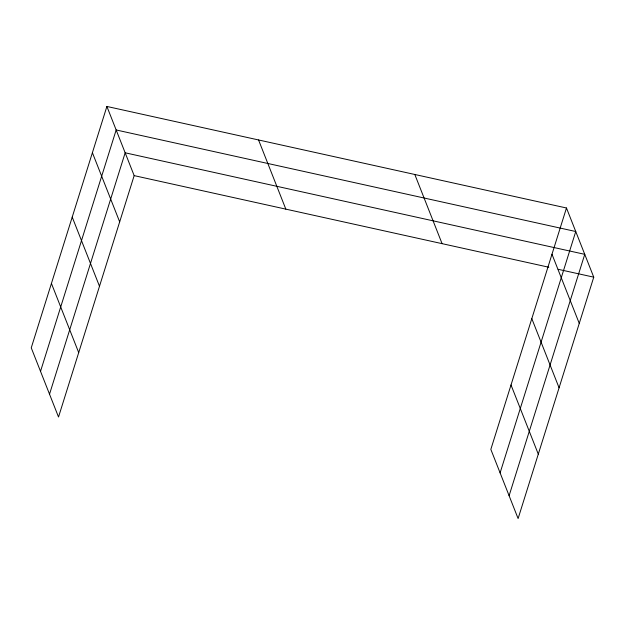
<?xml version="1.0" encoding="UTF-8"?>
<svg xmlns="http://www.w3.org/2000/svg" width="625" height="625" viewBox="0 0 625 625"><rect width="100%" height="100%" fill="white"/><g stroke="black" fill="none" stroke-linecap="round" stroke-linejoin="round"><path stroke-width="0.94" d="M106.891 106.453L31.25 347.836L58.523 417.008L134.164 175.625L106.891 106.453L566.477 207.992L593.75 277.164L518.109 518.547L490.836 449.375L566.477 207.992M40.523 371.352L116.164 129.969L575.75 231.516L500.102 472.891M49.523 394.18L125.164 152.797L584.75 254.336L509.102 495.719M134.164 175.625L548.812 267.234M558.172 269.305L593.75 277.164M551.984 254.242L579.258 323.406M531.805 318.633L559.078 387.805M511.016 384.977L538.289 454.148M414.812 174.484L442.086 243.656M258.555 139.961L285.828 209.133M92.398 152.695L119.672 221.867M72.219 217.094L99.492 286.266M51.43 283.438L78.703 352.609"/></g></svg>
